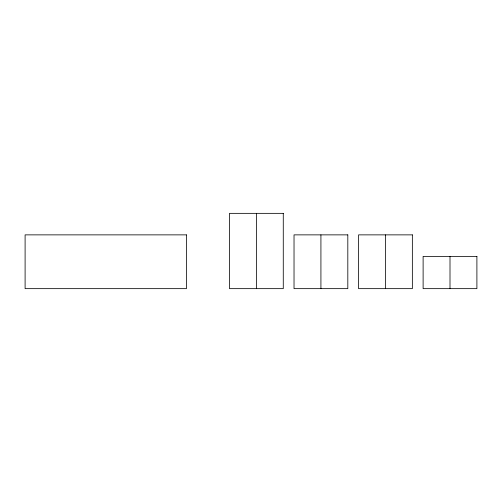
<?xml version="1.0" encoding="UTF-8"?>
<svg xmlns="http://www.w3.org/2000/svg" width="502" height="502" viewBox="0 0 502 502"><rect width="100%" height="100%" fill="white"/><g stroke="black" fill="none" stroke-linecap="round" stroke-linejoin="round"><path stroke-width="0.75" d="M450.005 256.378L450.005 288.65M385.467 234.867L385.467 288.65M320.922 234.867L320.922 288.65M256.378 213.35L256.378 288.65M283.272 213.35L229.483 213.35L229.483 288.65L283.272 288.65L283.272 213.35M186.455 234.867L25.1 234.867L25.1 288.65L186.455 288.65L186.455 234.867M347.817 234.867L294.028 234.867L294.028 288.65L347.817 288.65L347.817 234.867M412.355 234.867L358.572 234.867L358.572 288.65L412.355 288.65L412.355 234.867M476.9 256.378L423.117 256.378L423.117 288.65L476.9 288.65L476.9 256.378"/></g></svg>
